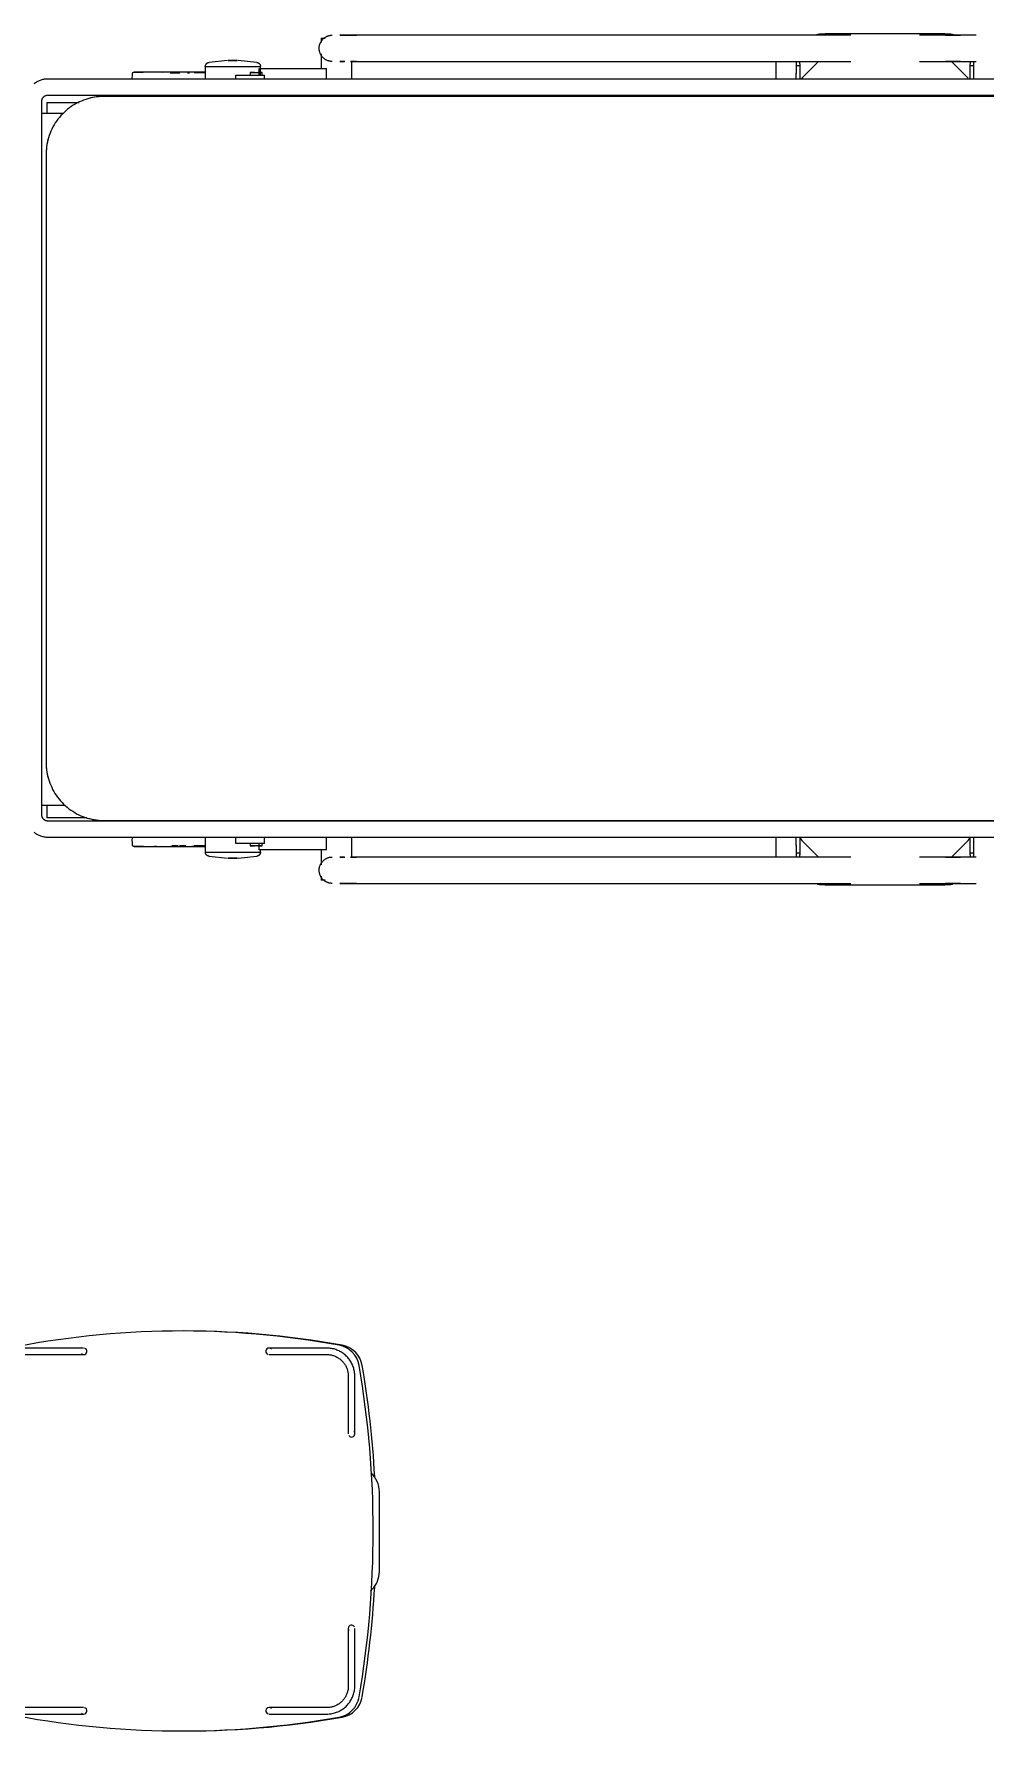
# Model space of a CAD drawing. Header units: millimetres. Extents: x -174154 to -170572, y -111302 to -109817.
# Drawn here: x -173302.54 to -173291, y -110826.99 to -110806.4 of the extents above; entities that cross this region are included whole.
import ezdxf

# ---------------------------------------------------------------- set-up
doc = ezdxf.new("R2010")
doc.units = ezdxf.units.MM
doc.linetypes.add('ACAD_ISO02W100', pattern=[15, 12, -3])
for name, color, linetype, lineweight in [('!Подложка', 252, 'ACAD_ISO02W100', 25), ('Обобщенные модели', 7, 'Continuous', 18), ('Специальное оборудование', 7, 'Continuous', 18)]:
    doc.layers.add(name, color=color, linetype=linetype, lineweight=lineweight)

# ---------------------------------------------------------------- blocks, each defined once
blk = doc.blocks.new('Medical_All_ARJO_Enterprise-8000_Patient-Bed - Citadel-V6-В_АР_ПЭ_03 Этаж')
at = {"layer": 'Специальное оборудование'}
for p, q in [((-180.3, 516), (-177.6, 516)), ((-177.6, 516), (-172.9, 516)), ((-27.7, 516), (-172.9, 516)), ((-172.9, 516), (-172.9, 514.8)), ((-27.7, 514.8), (-27.7, 516)), ((-27.7, 516), (-23.1, 516)), ((-23.1, 516), (-20.3, 516)), ((-784.3, 510.6), (-784.3, 505.7)), ((-784.2, 510.6), (-784.2, 510.6)), ((-784.2, 510.6), (-779.6, 510.6)), ((-741.4, 514.5), (-761.7, 514.5)), ((-761.7, 514.5), (-741.4, 514.5)), ((-141.7, 514.5), (-741.4, 514.5)), ((-42.2, 514.5), (-58.5, 514.5)), ((-8.8, 514.5), (-26.9, 514.5)), ((-26.7, 514.5), (-8.8, 514.5)), ((-924.9, 476.5), (-924.9, 460.9)), ((-924.9, 476.5), (-908.1, 476.5)), ((-897.9, 483.8), (-920.4, 481.4)), ((-908.1, 476.5), (-891.4, 476.5)), ((-891.4, 483.8), (-897, 483.8)), ((-897, 483.8), (-891.4, 483.8)), ((-891.4, 483.8), (-885.7, 483.8)), ((-885.7, 483.8), (-891.4, 483.8)), ((-891.4, 476.5), (-874.7, 476.5)), ((-862.4, 481.4), (-884.9, 483.8)), ((-874.7, 476.5), (-862.4, 476.5)), ((-862.4, 476.5), (-857.9, 476.5)), ((-859.6, 473.8), (-815.1, 473.8)), ((-859.6, 466), (-859.6, 473.8)), ((-857.9, 466), (-857.9, 476.5)), ((-815.1, 473.8), (-809.9, 473.8)), ((-809.9, 473.8), (-777.8, 473.8)), ((-784.3, 491.8), (-784.3, 473.8)), ((-777.8, 460.8), (-777.8, 473.8)), ((-755.8, 482.5), (-761.7, 482.5)), ((-761.7, 482.5), (-755.9, 482.5)), ((-741.4, 482.5), (-748.9, 482.5)), ((-748.9, 482.5), (-741.4, 482.5)), ((-747.1, 460.8), (-747.1, 482.5)), ((-741.4, 482.5), (-141.7, 482.5)), ((-232.3, 475.3), (-232.3, 482.1)), ((-232.3, 472.4), (-232.3, 475.3)), ((-207.9, 482.1), (-207.9, 475.3)), ((-203.7, 477.3), (-207.9, 477.3)), ((-207.9, 475.3), (-207.9, 472.4)), ((-203.7, 479.6), (-203.7, 476.4)), ((-203.7, 476.8), (-203.7, 470.4)), ((-180.8, 482.5), (-201.2, 462.4)), ((-58.5, 482.5), (-42.2, 482.5)), ((-26.9, 482.5), (-8.8, 482.5)), ((-8.8, 482.5), (-26.7, 482.5)), ((0.6, 462.4), (-19.8, 482.5)), ((3.1, 476.4), (3.1, 479.6)), ((7.3, 477.3), (3.1, 477.3)), ((3.1, 470.4), (3.1, 476.8)), ((7.3, 475.3), (7.3, 482.1)), ((7.3, 472.4), (7.3, 475.3)), ((7.5, 461.2), (-1116, 461.2)), ((-976.7, 468.8), (-976.7, 468.8)), ((-955.7, 468.8), (-967.4, 468.8)), ((-967.4, 468.8), (-955.7, 468.8)), ((-966.4, 469.7), (-966.4, 468.8)), ((-964.8, 469.7), (-962.1, 469.7)), ((-955.7, 468.8), (-955.7, 468.8)), ((-938.5, 469.7), (-955.1, 469.7)), ((-938.5, 469.7), (-954.9, 469.7)), ((-944.4, 468.8), (-946.7, 468.8)), ((-946.7, 468.8), (-944.4, 468.8)), ((-944.2, 468.8), (-946.4, 468.8)), ((-946.4, 468.8), (-944.2, 468.8)), ((-938.5, 469.7), (-935.6, 469.7)), ((-938.5, 469.7), (-924.6, 469.7)), ((-924.6, 469.7), (-938.5, 469.7)), ((-938.5, 469.7), (-924.6, 469.7)), ((-924.6, 469.7), (-938.5, 469.7)), ((-924.6, 468.8), (-938.5, 468.8)), ((-924.6, 468.8), (-938.5, 468.8)), ((-887.9, 466), (-870.3, 466)), ((-887.9, 460.8), (-887.9, 466)), ((-870.5, 469), (-870.5, 466)), ((-870.5, 469), (-855.8, 469)), ((-865.1, 469), (-870.5, 469)), ((-870.3, 466), (-853.2, 466)), ((-865.8, 469.7), (-865.7, 469.7)), ((-855.8, 469), (-861.3, 469)), ((-855.8, 466), (-855.8, 469)), ((-853.2, 460.8), (-853.2, 466)), ((-232.3, 463.2), (-232.3, 472.4)), ((-232.3, 461), (-232.3, 463.2)), ((-207.9, 472.4), (-207.9, 468)), ((-207.9, 462.1), (-207.9, 468.4)), ((-203.7, 470.4), (-203.7, 462.1)), ((-201.2, 462.4), (-202.4, 461)), ((785.8, 461.2), (1.7, 461.2)), ((3.1, 462.1), (3.1, 470.4)), ((7.3, 463.2), (7.3, 472.4)), ((7.3, 461.2), (7.3, 463.2)), ((-1123.2, -431.5), (-1123.2, 434.5)), ((-1117.3, 432.7), (-1117.3, 419.5)), ((-1117.3, 432.7), (-1105, 432.7)), ((-1116, 441.7), (7.5, 441.7)), ((-1105, 432.7), (-1080.5, 432.7)), ((-1080.5, 432.7), (-1078, 432.7)), ((-88.8, 440.1), (-1048, 440.1)), ((-1004.5, 442), (-1004.5, 440.1)), ((-924.9, 442), (-924.9, 440.1)), ((-887.9, 439.8), (-887.9, 442)), ((-853.2, 439.8), (-853.2, 442)), ((-207.9, 440), (-207.9, 442)), ((-203.7, 442), (-203.7, 440)), ((1.7, 441.7), (785.8, 441.7)), ((3.1, 440), (3.1, 441.6)), ((7.3, 441.6), (7.3, 440)), ((-1097.5, 419.5), (-1123.2, 419.5)), ((-1118, 370.1), (-1118, -368.1)), ((-1123.2, -419.5), (-1095.1, -419.5)), ((-1117.3, -419.5), (-1117.3, -434.9)), ((-1105, -434.9), (-1117.3, -434.9)), ((7.5, -438.8), (-1116, -438.8)), ((-1080.5, -434.9), (-1105, -434.9)), ((-1068.6, -434.9), (-1080.5, -434.9)), ((-1048, -438.1), (-88.8, -438.1)), ((-887.9, -439.2), (-887.9, -437.7)), ((-853.2, -439.2), (-853.2, -437.7)), ((3.1, -438.4), (-203.7, -438.4)), ((785.8, -438.8), (1.7, -438.8)), ((-1116, -458.3), (7.5, -458.3)), ((-984.2, -469.7), (-986.5, -469.7)), ((-976.6, -468.8), (-976.6, -468.8)), ((-966.4, -468.8), (-966.4, -469.7)), ((-958, -468.8), (-965.2, -468.8)), ((-965.2, -468.8), (-958, -468.8)), ((-958.6, -468.8), (-965.1, -468.8)), ((-965.1, -468.8), (-958.6, -468.8)), ((-961.4, -469.7), (-964.1, -469.7)), ((-948.6, -468.8), (-956.3, -468.8)), ((-948.8, -468.8), (-954.9, -468.8)), ((-938.5, -469.7), (-941.4, -469.7)), ((-924.4, -468.8), (-938.5, -468.8)), ((-924.5, -468.8), (-938.5, -468.8)), ((-938.5, -469.7), (-938.5, -469.7)), ((-924.5, -469.7), (-938.5, -469.7)), ((-938.5, -469.7), (-938.5, -469.7)), ((-924.5, -469.7), (-938.5, -469.7)), ((-924.9, -458), (-924.9, -476.5)), ((-887.9, -466), (-887.9, -458)), ((-870.3, -466), (-887.9, -466)), ((-870.5, -466), (-870.5, -469)), ((-870.5, -469), (-865.1, -469)), ((-855.8, -469), (-870.5, -469)), ((-853.2, -466), (-870.3, -466)), ((-865.8, -469.7), (-865.7, -469.7)), ((-861.3, -469), (-855.8, -469)), ((-859.6, -473.8), (-859.6, -466)), ((-855.8, -469), (-855.8, -466)), ((-853.2, -466), (-853.2, -458)), ((-777.8, -473.8), (-777.8, -458)), ((-747.1, -482.5), (-747.1, -458)), ((-232.3, -463.2), (-232.3, -457.9)), ((-232.3, -472.4), (-232.3, -463.2)), ((-232.3, -475.3), (-232.3, -472.4)), ((-207.9, -468.4), (-207.9, -458.1)), ((-207.9, -468), (-207.9, -472.4)), ((-207.9, -472.4), (-207.9, -475.3)), ((-203.7, -458.1), (-203.7, -470.4)), ((-203.7, -470.4), (-203.7, -476.8)), ((-201.2, -462.4), (-180.8, -482.5)), ((-19.8, -482.5), (0.6, -462.4)), ((1.7, -458.3), (785.8, -458.3)), ((3.1, -470.4), (3.1, -458.3)), ((3.1, -476.8), (3.1, -470.4)), ((7.3, -463.2), (7.3, -458.3)), ((7.3, -472.4), (7.3, -463.2)), ((7.3, -475.3), (7.3, -472.4)), ((-924.9, -476.5), (-921.5, -476.5)), ((-921.5, -476.5), (-917.6, -476.5)), ((-920.4, -481.4), (-897.9, -483.8)), ((-917.6, -476.5), (-912.3, -476.5)), ((-912.3, -476.5), (-891.4, -476.5)), ((-891.4, -483.8), (-897, -483.8)), ((-897, -483.8), (-891.4, -483.8)), ((-891.4, -476.5), (-857.9, -476.5)), ((-891.4, -483.8), (-885.7, -483.8)), ((-885.7, -483.8), (-891.4, -483.8)), ((-884.9, -483.8), (-862.4, -481.4)), ((-815.1, -473.8), (-859.6, -473.8)), ((-857.9, -476.5), (-859.1, -476.5)), ((-857.9, -476.5), (-857.9, -473.8)), ((-809.9, -473.8), (-815.1, -473.8)), ((-777.8, -473.8), (-809.9, -473.8)), ((-784.3, -473.8), (-784.3, -491.8)), ((-755.9, -482.5), (-761.7, -482.5)), ((-761.7, -482.5), (-755.8, -482.5)), ((-741.4, -482.5), (-748.9, -482.5)), ((-748.9, -482.5), (-741.4, -482.5)), ((-141.7, -482.5), (-741.4, -482.5)), ((-232.3, -482.1), (-232.3, -475.3)), ((-207.9, -475.3), (-207.9, -482.1)), ((-207.9, -477.3), (-203.7, -477.3)), ((-203.7, -476.4), (-203.7, -479.6)), ((-42.2, -482.5), (-58.5, -482.5)), ((-8.8, -482.5), (-26.9, -482.5)), ((-26.7, -482.5), (-8.8, -482.5)), ((3.1, -479.6), (3.1, -476.4)), ((3.1, -477.3), (7.3, -477.3)), ((7.3, -482.1), (7.3, -475.3)), ((-784.3, -505.7), (-784.3, -510.6)), ((-779.6, -510.6), (-784.2, -510.6)), ((-784.2, -510.6), (-784.2, -510.6)), ((-741.4, -514.5), (-761.7, -514.5)), ((-761.7, -514.5), (-741.4, -514.5)), ((-741.4, -514.5), (-141.7, -514.5)), ((-58.5, -514.5), (-42.2, -514.5)), ((-26.9, -514.5), (-8.8, -514.5)), ((-8.8, -514.5), (-26.7, -514.5)), ((-177.6, -516), (-180.3, -516)), ((-172.9, -516), (-177.6, -516)), ((-172.9, -514.8), (-172.9, -516)), ((-172.9, -516), (-27.7, -516)), ((-27.7, -516), (-27.7, -514.8)), ((-23.1, -516), (-27.7, -516)), ((-20.3, -516), (-23.1, -516))]:
    blk.add_line(p, q, dxfattribs=at)
at = {"layer": 'Специальное оборудование', "flags": 128}
for points in [[(-183, 515.1), (-181.7, 515.7), (-180.3, 516)], [(-20.3, 516), (-18.9, 515.7), (-17.6, 515.1)], [(-770.8, 482.5), (-771.4, 482.5), (-772, 482.5), (-772.7, 482.6), (-773.3, 482.7), (-773.9, 482.8), (-774.6, 482.9), (-775.2, 483.1), (-775.8, 483.3), (-776.4, 483.5), (-777, 483.7), (-777.6, 484), (-778.1, 484.3), (-778.7, 484.6), (-779.3, 484.9), (-779.8, 485.3), (-780.3, 485.6), (-780.8, 486), (-781.3, 486.4), (-781.8, 486.9), (-782.2, 487.3), (-782.7, 487.8), (-783.1, 488.3), (-783.5, 488.8), (-783.9, 489.3), (-784.2, 489.8), (-784.6, 490.4), (-784.9, 490.9), (-785.2, 491.5), (-785.4, 492.1), (-785.7, 492.7), (-785.9, 493.3), (-786.1, 493.9), (-786.3, 494.5), (-786.4, 495.1), (-786.5, 495.7), (-786.6, 496.4), (-786.7, 497), (-786.7, 497.6), (-786.8, 498.3), (-786.7, 498.9), (-786.7, 499.6), (-786.7, 500.2), (-786.6, 500.8), (-786.5, 501.5), (-786.3, 502.1), (-786.2, 502.7), (-786, 503.3), (-785.8, 503.9), (-785.6, 504.5), (-785.3, 505.1), (-785, 505.7), (-784.7, 506.3), (-784.4, 506.8), (-784.1, 507.3), (-783.7, 507.9), (-783.3, 508.4), (-782.9, 508.9), (-782.5, 509.4), (-782, 509.8), (-781.6, 510.3), (-781.1, 510.7), (-780.6, 511.1), (-780.1, 511.5), (-779.5, 511.8), (-779, 512.2), (-778.4, 512.5), (-777.9, 512.8), (-777.3, 513.1), (-776.7, 513.3), (-776.1, 513.5), (-775.5, 513.7), (-774.9, 513.9), (-774.3, 514.1), (-773.6, 514.2), (-773, 514.3), (-772.4, 514.4), (-771.7, 514.4), (-771.1, 514.5), (-770.8, 514.5)], [(10.5, 514.5), (7.3, 514.5), (4.1, 514.5), (0.9, 514.5), (-2.2, 514.5), (-5.3, 514.5), (-8.4, 514.5), (-11.5, 514.5), (-14.5, 514.5), (-17.5, 514.5), (-20.4, 514.5), (-23.3, 514.5), (-26.1, 514.5), (-28.8, 514.5), (-31.5, 514.5), (-34.1, 514.5), (-36.6, 514.5), (-39, 514.5), (-41.3, 514.5), (-42.2, 514.5)], [(-924.9, 476.5), (-924.9, 476.7), (-924.8, 476.9), (-924.8, 477.1), (-924.8, 477.3), (-924.7, 477.5), (-924.7, 477.7), (-924.6, 477.9), (-924.6, 478.1), (-924.5, 478.2), (-924.4, 478.4), (-924.3, 478.6), (-924.3, 478.8), (-924.2, 479), (-924, 479.1), (-923.9, 479.3), (-923.8, 479.5), (-923.7, 479.6), (-923.6, 479.8), (-923.4, 479.9), (-923.3, 480.1), (-923.1, 480.2), (-923, 480.3), (-922.8, 480.4), (-922.7, 480.6), (-922.5, 480.7), (-922.3, 480.8), (-922.1, 480.9), (-922, 480.9), (-921.8, 481), (-921.6, 481.1), (-921.4, 481.2), (-921.2, 481.2), (-921, 481.3), (-920.8, 481.3), (-920.6, 481.3), (-920.4, 481.4), (-920.4, 481.4)], [(-862.4, 481.4), (-862.2, 481.4), (-862, 481.3), (-861.8, 481.3), (-861.6, 481.2), (-861.4, 481.2), (-861.2, 481.1), (-861, 481), (-860.9, 481), (-860.7, 480.9), (-860.5, 480.8), (-860.3, 480.7), (-860.2, 480.6), (-860, 480.5), (-859.8, 480.3), (-859.7, 480.2), (-859.5, 480.1), (-859.4, 479.9), (-859.2, 479.8), (-859.1, 479.6), (-859, 479.5), (-858.9, 479.3), (-858.8, 479.2), (-858.6, 479), (-858.5, 478.8), (-858.5, 478.6), (-858.4, 478.5), (-858.3, 478.3), (-858.2, 478.1), (-858.2, 477.9), (-858.1, 477.7), (-858.1, 477.5), (-858, 477.3), (-858, 477.1), (-858, 476.9), (-857.9, 476.7), (-857.9, 476.5), (-857.9, 476.5)], [(-42.2, 482.5), (-39.8, 482.5), (-37.4, 482.5), (-34.9, 482.5), (-32.4, 482.5), (-29.7, 482.5), (-27, 482.5), (-24.3, 482.5), (-21.4, 482.5), (-18.5, 482.5), (-15.6, 482.5), (-12.6, 482.5), (-9.5, 482.5), (-6.4, 482.5), (-3.3, 482.5), (-0.2, 482.5), (3, 482.5), (6.2, 482.5), (9.4, 482.5), (10.5, 482.5)], [(-1116, 461.2), (-1117.1, 461.2), (-1118.1, 461.1), (-1119.2, 461), (-1120.3, 460.9), (-1121.3, 460.7), (-1122.4, 460.5), (-1123.4, 460.2), (-1124.4, 459.9), (-1125.4, 459.5), (-1126.4, 459.1), (-1127.4, 458.7), (-1128.4, 458.2), (-1129.3, 457.7), (-1130.2, 457.1), (-1131.1, 456.6), (-1132, 455.9), (-1132.8, 455.3)], [(-1013.4, 460.9), (-1013.5, 462.4), (-1013.4, 465.4), (-1013.3, 467.8)], [(-1013.3, 467.8), (-1013.2, 467.9), (-1013.2, 468), (-1013.2, 468.1), (-1013.2, 468.2), (-1013.2, 468.2), (-1013.2, 468.3), (-1013.1, 468.4), (-1013.1, 468.5), (-1013.1, 468.5), (-1013, 468.6), (-1013, 468.7), (-1013, 468.8), (-1012.9, 468.8), (-1012.9, 468.9), (-1012.8, 468.9), (-1012.8, 469), (-1012.7, 469.1), (-1012.7, 469.1), (-1012.6, 469.2), (-1012.5, 469.2), (-1012.5, 469.3), (-1012.4, 469.3), (-1012.3, 469.4), (-1012.3, 469.4), (-1012.2, 469.5), (-1012.1, 469.5), (-1012.1, 469.5), (-1012, 469.6), (-1011.9, 469.6), (-1011.8, 469.6), (-1011.8, 469.6), (-1011.7, 469.7), (-1011.6, 469.7), (-1011.5, 469.7), (-1011.5, 469.7), (-1011.4, 469.7), (-1011.3, 469.7), (-1011.3, 469.7)], [(-938.5, 469.7), (-941.4, 469.7), (-944.3, 469.7), (-947.2, 469.7), (-950.1, 469.7), (-952.9, 469.7), (-955.8, 469.7), (-958.6, 469.7), (-961.4, 469.7), (-964.1, 469.7), (-966.8, 469.7), (-969.5, 469.7), (-972.1, 469.7), (-974.6, 469.7), (-977.1, 469.7), (-979.6, 469.7), (-981.9, 469.7), (-984.2, 469.7), (-986.5, 469.7), (-988.6, 469.7), (-990.7, 469.7), (-992.7, 469.7), (-994.6, 469.7), (-996.4, 469.7), (-998.1, 469.7), (-999.7, 469.7), (-1001.2, 469.7), (-1002.7, 469.7), (-1004, 469.7), (-1005.2, 469.7), (-1006.3, 469.7), (-1007.3, 469.7), (-1008.2, 469.7), (-1009, 469.7), (-1009.7, 469.7), (-1010.2, 469.7), (-1010.6, 469.7), (-1011, 469.7), (-1011.2, 469.7), (-1011.3, 469.7), (-1011.3, 469.7)], [(-1011.3, 469.7), (-1011.2, 469.7), (-1011, 469.7), (-1010.7, 469.7), (-1010.3, 469.7), (-1009.8, 469.7), (-1009.2, 469.7), (-1008.4, 469.7), (-1007.6, 469.7), (-1006.6, 469.7), (-1005.5, 469.7), (-1004.3, 469.7), (-1003, 469.7), (-1001.6, 469.7), (-1000.1, 469.7)], [(-924.9, 469.7), (-926.1, 469.7), (-929, 469.7), (-931.9, 469.7), (-934.8, 469.7), (-937.7, 469.7), (-938.5, 469.7)], [(-865.6, 469.7), (-865.5, 469.7), (-865.4, 469.7)], [(-1123.2, 434.5), (-1123.2, 434.8), (-1123.2, 435.1), (-1123.2, 435.3), (-1123.2, 435.6), (-1123.1, 435.9), (-1123, 436.2), (-1123, 436.5), (-1122.9, 436.8), (-1122.8, 437), (-1122.7, 437.3), (-1122.6, 437.6), (-1122.4, 437.8), (-1122.3, 438.1), (-1122.1, 438.3), (-1122, 438.6), (-1121.8, 438.8), (-1121.6, 439), (-1121.4, 439.2), (-1121.3, 439.5), (-1121, 439.7), (-1120.8, 439.9), (-1120.6, 440.1), (-1120.4, 440.2), (-1120.2, 440.4), (-1119.9, 440.6), (-1119.7, 440.7), (-1119.4, 440.9), (-1119.2, 441), (-1118.9, 441.1), (-1118.6, 441.2), (-1118.4, 441.3), (-1118.1, 441.4), (-1117.8, 441.5), (-1117.5, 441.6), (-1117.2, 441.6), (-1116.9, 441.7), (-1116.7, 441.7), (-1116.4, 441.7), (-1116.1, 441.7), (-1116, 441.7)], [(-1048, 440.1), (-1050.8, 440), (-1053.6, 439.8), (-1056.4, 439.6), (-1059.1, 439.2), (-1061.9, 438.7), (-1064.6, 438.1), (-1067.3, 437.3), (-1070, 436.5), (-1072.6, 435.6), (-1075.2, 434.5), (-1077.8, 433.4), (-1080.3, 432.2), (-1082.8, 430.8), (-1085.2, 429.4), (-1087.5, 427.8), (-1089.8, 426.2), (-1092, 424.5), (-1094.1, 422.7), (-1096.2, 420.8), (-1098.2, 418.8), (-1100.1, 416.8), (-1101.9, 414.7), (-1103.7, 412.5), (-1105.3, 410.2), (-1106.9, 407.9), (-1108.4, 405.5), (-1109.7, 403.1), (-1111, 400.6), (-1112.2, 398), (-1113.2, 395.4), (-1114.2, 392.8), (-1115.1, 390.1), (-1115.8, 387.4), (-1116.4, 384.7), (-1117, 382), (-1117.4, 379.2), (-1117.7, 376.4), (-1117.9, 373.6), (-1118, 370.8), (-1118, 370.1)], [(42.3, 440.1), (27.8, 440.1), (13.1, 440.1), (-1.7, 440.1), (-16.7, 440.1), (-31.9, 440.1), (-47.1, 440.1), (-62.3, 440.1), (-77.7, 440.1), (-88.8, 440.1)], [(-1118, -368.1), (-1117.9, -370.9), (-1117.8, -373.7), (-1117.5, -376.5), (-1117.1, -379.3), (-1116.6, -382), (-1116, -384.8), (-1115.3, -387.5), (-1114.4, -390.1), (-1113.5, -392.8), (-1112.5, -395.4), (-1111.3, -397.9), (-1110.1, -400.4), (-1108.7, -402.9), (-1107.3, -405.3), (-1105.8, -407.6), (-1104.1, -409.9), (-1102.4, -412.1), (-1100.6, -414.3), (-1098.7, -416.3), (-1096.8, -418.3), (-1094.7, -420.2), (-1092.6, -422.1), (-1090.4, -423.8), (-1088.1, -425.5), (-1085.8, -427), (-1083.4, -428.5), (-1081, -429.9), (-1078.5, -431.1), (-1075.9, -432.3), (-1073.4, -433.4), (-1070.7, -434.3), (-1068.1, -435.2), (-1065.4, -435.9), (-1062.6, -436.6), (-1059.9, -437.1), (-1057.1, -437.5), (-1054.3, -437.8), (-1051.5, -438), (-1048.7, -438.1), (-1048, -438.1)], [(-1133.1, -452.1), (-1132.2, -452.8), (-1131.3, -453.4), (-1130.5, -454), (-1129.5, -454.6), (-1128.6, -455.1), (-1127.7, -455.6), (-1126.7, -456.1), (-1125.7, -456.5), (-1124.7, -456.8), (-1123.7, -457.2), (-1122.6, -457.4), (-1121.6, -457.7), (-1120.5, -457.9), (-1119.5, -458.1), (-1118.4, -458.2), (-1117.4, -458.2), (-1116.3, -458.3), (-1116, -458.3)], [(-1116, -438.8), (-1116.3, -438.8), (-1116.6, -438.7), (-1116.9, -438.7), (-1117.2, -438.7), (-1117.4, -438.6), (-1117.7, -438.6), (-1118, -438.5), (-1118.3, -438.4), (-1118.6, -438.3), (-1118.8, -438.2), (-1119.1, -438.1), (-1119.3, -438), (-1119.6, -437.8), (-1119.8, -437.7), (-1120.1, -437.5), (-1120.3, -437.3), (-1120.6, -437.2), (-1120.8, -437), (-1121, -436.8), (-1121.2, -436.6), (-1121.4, -436.4), (-1121.6, -436.1), (-1121.8, -435.9), (-1121.9, -435.7), (-1122.1, -435.4), (-1122.2, -435.2), (-1122.4, -434.9), (-1122.5, -434.7), (-1122.6, -434.4), (-1122.8, -434.2), (-1122.9, -433.9), (-1122.9, -433.6), (-1123, -433.3), (-1123.1, -433), (-1123.1, -432.8), (-1123.2, -432.5), (-1123.2, -432.2), (-1123.2, -431.9), (-1123.2, -431.6), (-1123.2, -431.5)], [(-88.8, -438.1), (-73.5, -438.1), (-58.2, -438.1), (-42.9, -438.1), (-27.7, -438.1), (-12.6, -438.1), (2.3, -438.1), (17.2, -438.1), (31.8, -438.1), (42.3, -438.1)], [(-1013.3, -467.8), (-1013.4, -464.9), (-1013.5, -461.9), (-1013.4, -458.9)], [(-1011.3, -469.7), (-1011.3, -469.7), (-1011.4, -469.7), (-1011.5, -469.7), (-1011.6, -469.7), (-1011.7, -469.7), (-1011.7, -469.6), (-1011.8, -469.6), (-1011.9, -469.6), (-1012, -469.6), (-1012, -469.5), (-1012.1, -469.5), (-1012.2, -469.5), (-1012.3, -469.4), (-1012.3, -469.4), (-1012.4, -469.3), (-1012.5, -469.3), (-1012.5, -469.3), (-1012.6, -469.2), (-1012.6, -469.1), (-1012.7, -469.1), (-1012.8, -469), (-1012.8, -469), (-1012.9, -468.9), (-1012.9, -468.8), (-1012.9, -468.8), (-1013, -468.7), (-1013, -468.6), (-1013.1, -468.6), (-1013.1, -468.5), (-1013.1, -468.4), (-1013.2, -468.3), (-1013.2, -468.3), (-1013.2, -468.2), (-1013.2, -468.1), (-1013.2, -468), (-1013.2, -468), (-1013.3, -467.9), (-1013.3, -467.8)], [(-999.7, -469.7), (-1001.2, -469.7), (-1002.7, -469.7), (-1004, -469.7), (-1005.2, -469.7), (-1006.3, -469.7), (-1007.3, -469.7), (-1008.2, -469.7), (-1009, -469.7), (-1009.7, -469.7), (-1010.2, -469.7), (-1010.6, -469.7), (-1011, -469.7), (-1011.2, -469.7), (-1011.3, -469.7), (-1011.3, -469.7)], [(-1011.3, -469.7), (-1011.2, -469.7), (-1011, -469.7), (-1010.7, -469.7), (-1010.3, -469.7), (-1009.8, -469.7), (-1009.2, -469.7), (-1008.4, -469.7), (-1007.6, -469.7), (-1006.6, -469.7), (-1005.5, -469.7), (-1004.3, -469.7), (-1003, -469.7), (-1001.6, -469.7), (-1000.1, -469.7), (-998.5, -469.7), (-996.9, -469.7), (-995.1, -469.7), (-993.2, -469.7), (-991.2, -469.7), (-989.2, -469.7), (-987.1, -469.7), (-984.9, -469.7), (-982.6, -469.7), (-980.2, -469.7), (-977.8, -469.7), (-975.3, -469.7), (-972.8, -469.7), (-970.2, -469.7), (-967.5, -469.7), (-964.8, -469.7), (-962.1, -469.7), (-959.3, -469.7), (-956.5, -469.7), (-953.7, -469.7), (-950.8, -469.7), (-948, -469.7), (-945.1, -469.7), (-942.2, -469.7), (-939.3, -469.7), (-938.5, -469.7)], [(-938.5, -469.7), (-935.6, -469.7), (-932.7, -469.7), (-929.8, -469.7), (-926.9, -469.7), (-924.7, -469.7)], [(-865.5, -469.7), (-865.6, -469.7), (-865.7, -469.7)], [(-203.5, -458.9), (-202.6, -460.7), (-201.2, -462.4)], [(0.6, -462.4), (2, -460.7), (2.8, -458.9)], [(-920.4, -481.4), (-920.6, -481.4), (-920.8, -481.3), (-921, -481.3), (-921.2, -481.2), (-921.4, -481.2), (-921.6, -481.1), (-921.8, -481), (-921.9, -481), (-922.1, -480.9), (-922.3, -480.8), (-922.5, -480.7), (-922.6, -480.6), (-922.8, -480.5), (-923, -480.3), (-923.1, -480.2), (-923.3, -480.1), (-923.4, -479.9), (-923.5, -479.8), (-923.7, -479.6), (-923.8, -479.5), (-923.9, -479.3), (-924, -479.2), (-924.1, -479), (-924.2, -478.8), (-924.3, -478.6), (-924.4, -478.5), (-924.5, -478.3), (-924.6, -478.1), (-924.6, -477.9), (-924.7, -477.7), (-924.7, -477.5), (-924.8, -477.3), (-924.8, -477.1), (-924.8, -476.9), (-924.9, -476.7), (-924.9, -476.5), (-924.9, -476.5)], [(-857.9, -476.5), (-857.9, -476.7), (-858, -476.9), (-858, -477.1), (-858, -477.3), (-858, -477.5), (-858.1, -477.7), (-858.1, -477.9), (-858.2, -478.1), (-858.3, -478.2), (-858.4, -478.4), (-858.4, -478.6), (-858.5, -478.8), (-858.6, -479), (-858.7, -479.1), (-858.9, -479.3), (-859, -479.5), (-859.1, -479.6), (-859.2, -479.8), (-859.4, -479.9), (-859.5, -480.1), (-859.7, -480.2), (-859.8, -480.3), (-860, -480.4), (-860.1, -480.6), (-860.3, -480.7), (-860.5, -480.8), (-860.6, -480.9), (-860.8, -480.9), (-861, -481), (-861.2, -481.1), (-861.4, -481.2), (-861.6, -481.2), (-861.8, -481.3), (-862, -481.3), (-862.2, -481.3), (-862.4, -481.4), (-862.4, -481.4)], [(-770.8, -514.5), (-771.4, -514.4), (-772, -514.4), (-772.7, -514.3), (-773.3, -514.3), (-773.9, -514.1), (-774.6, -514), (-775.2, -513.8), (-775.8, -513.6), (-776.4, -513.4), (-777, -513.2), (-777.6, -512.9), (-778.1, -512.6), (-778.7, -512.3), (-779.3, -512), (-779.8, -511.7), (-780.3, -511.3), (-780.8, -510.9), (-781.3, -510.5), (-781.8, -510.1), (-782.2, -509.6), (-782.7, -509.1), (-783.1, -508.7), (-783.5, -508.2), (-783.9, -507.6), (-784.2, -507.1), (-784.6, -506.6), (-784.9, -506), (-785.2, -505.4), (-785.4, -504.8), (-785.7, -504.3), (-785.9, -503.7), (-786.1, -503), (-786.3, -502.4), (-786.4, -501.8), (-786.5, -501.2), (-786.6, -500.5), (-786.7, -499.9), (-786.7, -499.3), (-786.8, -498.6), (-786.7, -498), (-786.7, -497.4), (-786.7, -496.7), (-786.6, -496.1), (-786.5, -495.4), (-786.3, -494.8), (-786.2, -494.2), (-786, -493.6), (-785.8, -493), (-785.6, -492.4), (-785.3, -491.8), (-785, -491.2), (-784.7, -490.7), (-784.4, -490.1), (-784.1, -489.6), (-783.7, -489), (-783.3, -488.5), (-782.9, -488), (-782.5, -487.6), (-782, -487.1), (-781.6, -486.7), (-781.1, -486.2), (-780.6, -485.8), (-780.1, -485.4), (-779.5, -485.1), (-779, -484.7), (-778.4, -484.4), (-777.9, -484.1), (-777.3, -483.9), (-776.7, -483.6), (-776.1, -483.4), (-775.5, -483.2), (-774.9, -483), (-774.3, -482.8), (-773.6, -482.7), (-773, -482.6), (-772.4, -482.5), (-771.7, -482.5), (-771.1, -482.5), (-770.8, -482.5)], [(10.5, -482.5), (7.3, -482.5), (4.1, -482.5), (0.9, -482.5), (-2.2, -482.5), (-5.3, -482.5), (-8.4, -482.5), (-11.5, -482.5), (-14.5, -482.5), (-17.5, -482.5), (-20.4, -482.5), (-23.3, -482.5), (-26.1, -482.5), (-28.8, -482.5), (-31.5, -482.5), (-34.1, -482.5), (-36.6, -482.5), (-39, -482.5), (-41.3, -482.5), (-42.2, -482.5)], [(-42.2, -514.5), (-39.8, -514.5), (-37.4, -514.5), (-34.9, -514.5), (-32.4, -514.5), (-29.7, -514.5), (-27, -514.5), (-24.3, -514.5), (-21.4, -514.5), (-18.5, -514.5), (-15.6, -514.5), (-12.6, -514.5), (-9.5, -514.5), (-6.4, -514.5), (-3.3, -514.5), (-0.2, -514.5), (3, -514.5), (6.2, -514.5), (9.4, -514.5), (10.5, -514.5)], [(-180.3, -516), (-181.7, -515.7), (-183, -515.1)], [(-17.6, -515.1), (-18.9, -515.7), (-20.3, -516)]]:
    blk.add_lwpolyline(points, dxfattribs=at)
at = {"layer": 'Специальное оборудование'}
for centre, start, end in [((-1048, 370.1), 90, 105), ((-1048, 370.1), 165, 180), ((-1048, -368.1), 180, 195), ((-1048, -368.1), 255, 270)]:
    blk.add_arc(centre, 70, start, end, dxfattribs=at)
for points in [[(-203.7, 479.6), (-203.7, 480.3), (-203.7, 480.9), (-203.6, 481.6)], [(2.9, 481.6), (3, 480.9), (3.1, 480.3), (3.1, 479.6)], [(-203.6, -481.6), (-203.7, -480.9), (-203.7, -480.3), (-203.7, -479.6)], [(3.1, -479.6), (3.1, -480.3), (3, -480.9), (2.9, -481.6)]]:
    blk.add_open_spline(points, degree=3, dxfattribs=at)
blk = doc.blocks.new('Medical_All_ARJO_Bedside-Cabinet - Medical_All_ARJO_Bedside-Cabinet-232611-В_АР_ПЭ_03 Этаж')
at = {"layer": 'Обобщенные модели'}
for p, q in [((-137, 216.4), (-188, 216.4)), ((-188, 208.6), (-137, 208.6)), ((188, 216.4), (137, 216.4)), ((137, 208.6), (188, 208.6)), ((-221.9, 182.5), (-221.9, 131.5)), ((-214.1, 131.5), (-214.1, 182.5)), ((214.1, 182.5), (214.1, 131.5)), ((221.9, 131.5), (221.9, 182.5)), ((-221.9, -131.5), (-221.9, -182.5)), ((-214.1, -182.5), (-214.1, -131.5)), ((214.1, -131.5), (214.1, -182.5)), ((221.9, -182.5), (221.9, -131.5)), ((-137, -208.6), (-188, -208.6)), ((-188, -216.4), (-137, -216.4)), ((188, -208.6), (137, -208.6)), ((137, -216.4), (188, -216.4)), ((-72.3, -235.7), (-70.5, -237.5)), ((-49.3, -246.3), (47.7, -246.3))]:
    blk.add_line(p, q, dxfattribs=at)
at = {"layer": 'Обобщенные модели', "flags": 128}
for points in [[(-188, 216.4), (-189.4, 216.4), (-190.7, 216.3), (-192.1, 216.2), (-193.4, 216), (-194.7, 215.7), (-196.1, 215.4), (-197.4, 215.1), (-198.7, 214.7), (-199.9, 214.2), (-201.2, 213.7), (-202.4, 213.2), (-203.7, 212.6), (-204.9, 211.9), (-206, 211.2), (-207.2, 210.5), (-208.3, 209.7), (-209.3, 208.9), (-210.4, 208), (-211.4, 207.1), (-212.3, 206.1), (-213.3, 205.1), (-214.1, 204.1), (-215, 203), (-215.8, 202), (-216.5, 200.8), (-217.2, 199.7), (-217.9, 198.5), (-218.5, 197.3), (-219.1, 196), (-219.6, 194.8), (-220.1, 193.5), (-220.5, 192.2), (-220.9, 190.9), (-221.2, 189.6), (-221.4, 188.3), (-221.6, 186.9), (-221.8, 185.6), (-221.9, 184.2), (-221.9, 182.9), (-221.9, 182.5)], [(-214.1, 182.5), (-214.1, 183.5), (-214, 184.6), (-213.9, 185.6), (-213.8, 186.7), (-213.6, 187.7), (-213.3, 188.7), (-213.1, 189.7), (-212.8, 190.7), (-212.4, 191.7), (-212, 192.7), (-211.6, 193.6), (-211.1, 194.5), (-210.6, 195.5), (-210.1, 196.4), (-209.5, 197.2), (-208.9, 198.1), (-208.3, 198.9), (-207.6, 199.7), (-206.9, 200.5), (-206.2, 201.2), (-205.4, 201.9), (-204.6, 202.6), (-203.8, 203.3), (-203, 203.9), (-202.1, 204.4), (-201.2, 205), (-200.3, 205.5), (-199.4, 206), (-198.4, 206.4), (-197.5, 206.8), (-196.5, 207.2), (-195.5, 207.5), (-194.5, 207.8), (-193.5, 208), (-192.4, 208.2), (-191.4, 208.4), (-190.4, 208.5), (-189.3, 208.6), (-188.3, 208.6), (-188, 208.6)], [(-118, 216.4), (-118, 216.4), (-118.1, 216.4), (-118.1, 216.4), (-118.2, 216.4), (-118.4, 216.4), (-118.5, 216.4), (-118.7, 216.4), (-119, 216.4), (-119.2, 216.4), (-119.5, 216.4), (-119.8, 216.4), (-120.1, 216.4), (-120.5, 216.4), (-120.9, 216.4), (-121.3, 216.4), (-121.8, 216.4), (-122.2, 216.4), (-122.7, 216.4), (-123.2, 216.4), (-123.8, 216.4), (-124.3, 216.4), (-124.9, 216.4), (-125.5, 216.4), (-126.1, 216.4), (-126.7, 216.4), (-127.4, 216.4), (-128, 216.4), (-128.7, 216.4), (-129.4, 216.4), (-130.1, 216.4), (-130.8, 216.4), (-131.6, 216.4), (-132.3, 216.4), (-133, 216.4), (-133.8, 216.4), (-134.5, 216.4), (-135.3, 216.4), (-136, 216.4), (-136.8, 216.4), (-137, 216.4)], [(-137, 208.6), (-136.2, 208.6), (-135.5, 208.6), (-134.7, 208.6), (-134, 208.6), (-133.2, 208.6), (-132.5, 208.6), (-131.7, 208.6), (-131, 208.6), (-130.3, 208.6), (-129.6, 208.6), (-128.9, 208.6), (-128.2, 208.6), (-127.6, 208.6), (-126.9, 208.6), (-126.3, 208.6), (-125.7, 208.6), (-125.1, 208.6), (-124.5, 208.6), (-123.9, 208.6), (-123.4, 208.6), (-122.9, 208.6), (-122.4, 208.6), (-121.9, 208.6), (-121.4, 208.6), (-121, 208.6), (-120.6, 208.6), (-120.2, 208.6), (-119.9, 208.6), (-119.6, 208.6), (-119.3, 208.6), (-119, 208.6), (-118.8, 208.6), (-118.6, 208.6), (-118.4, 208.6), (-118.3, 208.6), (-118.2, 208.6), (-118.1, 208.6), (-118, 208.6), (-118, 208.6)], [(137, 216.4), (136.2, 216.4), (135.5, 216.4), (134.7, 216.4), (134, 216.4), (133.2, 216.4), (132.5, 216.4), (131.7, 216.4), (131, 216.4), (130.3, 216.4), (129.6, 216.4), (128.9, 216.4), (128.2, 216.4), (127.6, 216.4), (126.9, 216.4), (126.3, 216.4), (125.7, 216.4), (125.1, 216.4), (124.5, 216.4), (123.9, 216.4), (123.4, 216.4), (122.9, 216.4), (122.4, 216.4), (121.9, 216.4), (121.4, 216.4), (121, 216.4), (120.6, 216.4), (120.2, 216.4), (119.9, 216.4), (119.6, 216.4), (119.3, 216.4), (119, 216.4), (118.8, 216.4), (118.6, 216.4), (118.4, 216.4), (118.3, 216.4), (118.2, 216.4), (118.1, 216.4), (118, 216.4), (118, 216.4)], [(118, 208.6), (118, 208.6), (118.1, 208.6), (118.1, 208.6), (118.2, 208.6), (118.4, 208.6), (118.5, 208.6), (118.7, 208.6), (119, 208.6), (119.2, 208.6), (119.5, 208.6), (119.8, 208.6), (120.1, 208.6), (120.5, 208.6), (120.9, 208.6), (121.3, 208.6), (121.8, 208.6), (122.2, 208.6), (122.7, 208.6), (123.2, 208.6), (123.8, 208.6), (124.3, 208.6), (124.9, 208.6), (125.5, 208.6), (126.1, 208.6), (126.7, 208.6), (127.4, 208.6), (128, 208.6), (128.7, 208.6), (129.4, 208.6), (130.1, 208.6), (130.8, 208.6), (131.6, 208.6), (132.3, 208.6), (133, 208.6), (133.8, 208.6), (134.5, 208.6), (135.3, 208.6), (136, 208.6), (136.8, 208.6), (137, 208.6)], [(221.9, 182.5), (221.9, 183.9), (221.8, 185.2), (221.7, 186.6), (221.5, 187.9), (221.2, 189.2), (220.9, 190.6), (220.6, 191.9), (220.2, 193.2), (219.7, 194.4), (219.2, 195.7), (218.7, 196.9), (218.1, 198.2), (217.4, 199.4), (216.7, 200.5), (216, 201.7), (215.2, 202.8), (214.4, 203.8), (213.5, 204.9), (212.6, 205.9), (211.6, 206.8), (210.6, 207.8), (209.6, 208.6), (208.5, 209.5), (207.5, 210.3), (206.3, 211), (205.2, 211.7), (204, 212.4), (202.8, 213), (201.5, 213.6), (200.3, 214.1), (199, 214.6), (197.7, 215), (196.4, 215.4), (195.1, 215.7), (193.8, 215.9), (192.4, 216.1), (191.1, 216.3), (189.7, 216.4), (188.4, 216.4), (188, 216.4)], [(188, 208.6), (189, 208.6), (190.1, 208.5), (191.1, 208.4), (192.2, 208.3), (193.2, 208.1), (194.2, 207.8), (195.2, 207.6), (196.2, 207.3), (197.2, 206.9), (198.2, 206.5), (199.1, 206.1), (200, 205.6), (201, 205.1), (201.9, 204.6), (202.7, 204), (203.6, 203.4), (204.4, 202.8), (205.2, 202.1), (206, 201.4), (206.7, 200.7), (207.4, 199.9), (208.1, 199.1), (208.8, 198.3), (209.4, 197.5), (209.9, 196.6), (210.5, 195.7), (211, 194.8), (211.5, 193.9), (211.9, 192.9), (212.3, 192), (212.7, 191), (213, 190), (213.3, 189), (213.5, 188), (213.7, 186.9), (213.9, 185.9), (214, 184.9), (214.1, 183.8), (214.1, 182.8), (214.1, 182.5)], [(-221.9, 131.5), (-221.9, 130.7), (-221.9, 130), (-221.9, 129.2), (-221.9, 128.5), (-221.9, 127.7), (-221.9, 127), (-221.9, 126.2), (-221.9, 125.5), (-221.9, 124.8), (-221.9, 124.1), (-221.9, 123.4), (-221.9, 122.7), (-221.9, 122.1), (-221.9, 121.4), (-221.9, 120.8), (-221.9, 120.2), (-221.9, 119.6), (-221.9, 119), (-221.9, 118.4), (-221.9, 117.9), (-221.9, 117.4), (-221.9, 116.9), (-221.9, 116.4), (-221.9, 115.9), (-221.9, 115.5), (-221.9, 115.1), (-221.9, 114.7), (-221.9, 114.4), (-221.9, 114.1), (-221.9, 113.8), (-221.9, 113.5), (-221.9, 113.3), (-221.9, 113.1), (-221.9, 112.9), (-221.9, 112.8), (-221.9, 112.7), (-221.9, 112.6), (-221.9, 112.5), (-221.9, 112.5)], [(-214.1, 112.5), (-214.1, 112.5), (-214.1, 112.6), (-214.1, 112.6), (-214.1, 112.7), (-214.1, 112.9), (-214.1, 113), (-214.1, 113.2), (-214.1, 113.5), (-214.1, 113.7), (-214.1, 114), (-214.1, 114.3), (-214.1, 114.6), (-214.1, 115), (-214.1, 115.4), (-214.1, 115.8), (-214.1, 116.3), (-214.1, 116.7), (-214.1, 117.2), (-214.1, 117.7), (-214.1, 118.3), (-214.1, 118.8), (-214.1, 119.4), (-214.1, 120), (-214.1, 120.6), (-214.1, 121.2), (-214.1, 121.9), (-214.1, 122.5), (-214.1, 123.2), (-214.1, 123.9), (-214.1, 124.6), (-214.1, 125.3), (-214.1, 126.1), (-214.1, 126.8), (-214.1, 127.5), (-214.1, 128.3), (-214.1, 129), (-214.1, 129.8), (-214.1, 130.5), (-214.1, 131.3), (-214.1, 131.5)], [(214.1, 131.5), (214.1, 130.7), (214.1, 130), (214.1, 129.2), (214.1, 128.5), (214.1, 127.7), (214.1, 127), (214.1, 126.2), (214.1, 125.5), (214.1, 124.8), (214.1, 124.1), (214.1, 123.4), (214.1, 122.7), (214.1, 122.1), (214.1, 121.4), (214.1, 120.8), (214.1, 120.2), (214.1, 119.6), (214.1, 119), (214.1, 118.4), (214.1, 117.9), (214.1, 117.4), (214.1, 116.9), (214.1, 116.4), (214.1, 115.9), (214.1, 115.5), (214.1, 115.1), (214.1, 114.7), (214.1, 114.4), (214.1, 114.1), (214.1, 113.8), (214.1, 113.5), (214.1, 113.3), (214.1, 113.1), (214.1, 112.9), (214.1, 112.8), (214.1, 112.7), (214.1, 112.6), (214.1, 112.5), (214.1, 112.5)], [(221.9, 112.5), (221.9, 112.5), (221.9, 112.6), (221.9, 112.6), (221.9, 112.7), (221.9, 112.9), (221.9, 113), (221.9, 113.2), (221.9, 113.5), (221.9, 113.7), (221.9, 114), (221.9, 114.3), (221.9, 114.6), (221.9, 115), (221.9, 115.4), (221.9, 115.8), (221.9, 116.3), (221.9, 116.7), (221.9, 117.2), (221.9, 117.7), (221.9, 118.3), (221.9, 118.8), (221.9, 119.4), (221.9, 120), (221.9, 120.6), (221.9, 121.2), (221.9, 121.9), (221.9, 122.5), (221.9, 123.2), (221.9, 123.9), (221.9, 124.6), (221.9, 125.3), (221.9, 126.1), (221.9, 126.8), (221.9, 127.5), (221.9, 128.3), (221.9, 129), (221.9, 129.8), (221.9, 130.5), (221.9, 131.3), (221.9, 131.5)], [(-221.9, -112.5), (-221.9, -112.5), (-221.9, -112.6), (-221.9, -112.6), (-221.9, -112.7), (-221.9, -112.9), (-221.9, -113), (-221.9, -113.2), (-221.9, -113.5), (-221.9, -113.7), (-221.9, -114), (-221.9, -114.3), (-221.9, -114.6), (-221.9, -115), (-221.9, -115.4), (-221.9, -115.8), (-221.9, -116.3), (-221.9, -116.7), (-221.9, -117.2), (-221.9, -117.7), (-221.9, -118.3), (-221.9, -118.8), (-221.9, -119.4), (-221.9, -120), (-221.9, -120.6), (-221.9, -121.2), (-221.9, -121.9), (-221.9, -122.5), (-221.9, -123.2), (-221.9, -123.9), (-221.9, -124.6), (-221.9, -125.3), (-221.9, -126.1), (-221.9, -126.8), (-221.9, -127.5), (-221.9, -128.3), (-221.9, -129), (-221.9, -129.8), (-221.9, -130.5), (-221.9, -131.3), (-221.9, -131.5)], [(-214.1, -131.5), (-214.1, -130.7), (-214.1, -130), (-214.1, -129.2), (-214.1, -128.5), (-214.1, -127.7), (-214.1, -127), (-214.1, -126.2), (-214.1, -125.5), (-214.1, -124.8), (-214.1, -124.1), (-214.1, -123.4), (-214.1, -122.7), (-214.1, -122.1), (-214.1, -121.4), (-214.1, -120.8), (-214.1, -120.2), (-214.1, -119.6), (-214.1, -119), (-214.1, -118.4), (-214.1, -117.9), (-214.1, -117.4), (-214.1, -116.9), (-214.1, -116.4), (-214.1, -115.9), (-214.1, -115.5), (-214.1, -115.1), (-214.1, -114.7), (-214.1, -114.4), (-214.1, -114.1), (-214.1, -113.8), (-214.1, -113.5), (-214.1, -113.3), (-214.1, -113.1), (-214.1, -112.9), (-214.1, -112.8), (-214.1, -112.7), (-214.1, -112.6), (-214.1, -112.5), (-214.1, -112.5)], [(214.1, -112.5), (214.1, -112.5), (214.1, -112.6), (214.1, -112.6), (214.1, -112.7), (214.1, -112.9), (214.1, -113), (214.1, -113.2), (214.1, -113.5), (214.1, -113.7), (214.1, -114), (214.1, -114.3), (214.1, -114.6), (214.1, -115), (214.1, -115.4), (214.1, -115.8), (214.1, -116.3), (214.1, -116.7), (214.1, -117.2), (214.1, -117.7), (214.1, -118.3), (214.1, -118.8), (214.1, -119.4), (214.1, -120), (214.1, -120.6), (214.1, -121.2), (214.1, -121.9), (214.1, -122.5), (214.1, -123.2), (214.1, -123.9), (214.1, -124.6), (214.1, -125.3), (214.1, -126.1), (214.1, -126.8), (214.1, -127.5), (214.1, -128.3), (214.1, -129), (214.1, -129.8), (214.1, -130.5), (214.1, -131.3), (214.1, -131.5)], [(221.9, -131.5), (221.9, -130.7), (221.9, -130), (221.9, -129.2), (221.9, -128.5), (221.9, -127.7), (221.9, -127), (221.9, -126.2), (221.9, -125.5), (221.9, -124.8), (221.9, -124.1), (221.9, -123.4), (221.9, -122.7), (221.9, -122.1), (221.9, -121.4), (221.9, -120.8), (221.9, -120.2), (221.9, -119.6), (221.9, -119), (221.9, -118.4), (221.9, -117.9), (221.9, -117.4), (221.9, -116.9), (221.9, -116.4), (221.9, -115.9), (221.9, -115.5), (221.9, -115.1), (221.9, -114.7), (221.9, -114.4), (221.9, -114.1), (221.9, -113.8), (221.9, -113.5), (221.9, -113.3), (221.9, -113.1), (221.9, -112.9), (221.9, -112.8), (221.9, -112.7), (221.9, -112.6), (221.9, -112.5), (221.9, -112.5)], [(-221.9, -182.5), (-221.9, -183.9), (-221.8, -185.2), (-221.7, -186.6), (-221.5, -187.9), (-221.2, -189.2), (-220.9, -190.6), (-220.6, -191.9), (-220.2, -193.2), (-219.7, -194.4), (-219.2, -195.7), (-218.7, -196.9), (-218.1, -198.2), (-217.4, -199.4), (-216.7, -200.5), (-216, -201.7), (-215.2, -202.8), (-214.4, -203.8), (-213.5, -204.9), (-212.6, -205.9), (-211.6, -206.8), (-210.6, -207.8), (-209.6, -208.6), (-208.5, -209.5), (-207.5, -210.3), (-206.3, -211), (-205.2, -211.7), (-204, -212.4), (-202.8, -213), (-201.5, -213.6), (-200.3, -214.1), (-199, -214.6), (-197.7, -215), (-196.4, -215.4), (-195.1, -215.7), (-193.8, -215.9), (-192.4, -216.1), (-191.1, -216.3), (-189.7, -216.4), (-188.4, -216.4), (-188, -216.4)], [(-188, -208.6), (-189, -208.6), (-190.1, -208.5), (-191.1, -208.4), (-192.2, -208.3), (-193.2, -208.1), (-194.2, -207.8), (-195.2, -207.6), (-196.2, -207.3), (-197.2, -206.9), (-198.2, -206.5), (-199.1, -206.1), (-200, -205.6), (-201, -205.1), (-201.9, -204.6), (-202.7, -204), (-203.6, -203.4), (-204.4, -202.8), (-205.2, -202.1), (-206, -201.4), (-206.7, -200.7), (-207.4, -199.9), (-208.1, -199.1), (-208.8, -198.3), (-209.4, -197.5), (-209.9, -196.6), (-210.5, -195.7), (-211, -194.8), (-211.5, -193.9), (-211.9, -192.9), (-212.3, -192), (-212.7, -191), (-213, -190), (-213.3, -189), (-213.5, -188), (-213.7, -186.9), (-213.9, -185.9), (-214, -184.9), (-214.1, -183.8), (-214.1, -182.8), (-214.1, -182.5)], [(188, -216.4), (189.4, -216.4), (190.7, -216.3), (192.1, -216.2), (193.4, -216), (194.7, -215.7), (196.1, -215.4), (197.4, -215.1), (198.7, -214.7), (199.9, -214.2), (201.2, -213.7), (202.4, -213.2), (203.7, -212.6), (204.9, -211.9), (206, -211.2), (207.2, -210.5), (208.3, -209.7), (209.3, -208.9), (210.4, -208), (211.4, -207.1), (212.3, -206.1), (213.3, -205.1), (214.1, -204.1), (215, -203), (215.8, -202), (216.5, -200.8), (217.2, -199.7), (217.9, -198.5), (218.5, -197.3), (219.1, -196), (219.6, -194.8), (220.1, -193.5), (220.5, -192.2), (220.9, -190.9), (221.2, -189.6), (221.4, -188.3), (221.6, -186.9), (221.8, -185.6), (221.9, -184.2), (221.9, -182.9), (221.9, -182.5)], [(214.1, -182.5), (214.1, -183.5), (214, -184.6), (213.9, -185.6), (213.8, -186.7), (213.6, -187.7), (213.3, -188.7), (213.1, -189.7), (212.8, -190.7), (212.4, -191.7), (212, -192.7), (211.6, -193.6), (211.1, -194.5), (210.6, -195.5), (210.1, -196.4), (209.5, -197.2), (208.9, -198.1), (208.3, -198.9), (207.6, -199.7), (206.9, -200.5), (206.2, -201.2), (205.4, -201.9), (204.6, -202.6), (203.8, -203.3), (203, -203.9), (202.1, -204.4), (201.2, -205), (200.3, -205.5), (199.4, -206), (198.4, -206.4), (197.5, -206.8), (196.5, -207.2), (195.5, -207.5), (194.5, -207.8), (193.5, -208), (192.4, -208.2), (191.4, -208.4), (190.4, -208.5), (189.3, -208.6), (188.3, -208.6), (188, -208.6)], [(-118, -208.6), (-118, -208.6), (-118.1, -208.6), (-118.1, -208.6), (-118.2, -208.6), (-118.4, -208.6), (-118.5, -208.6), (-118.7, -208.6), (-119, -208.6), (-119.2, -208.6), (-119.5, -208.6), (-119.8, -208.6), (-120.1, -208.6), (-120.5, -208.6), (-120.9, -208.6), (-121.3, -208.6), (-121.8, -208.6), (-122.2, -208.6), (-122.7, -208.6), (-123.2, -208.6), (-123.8, -208.6), (-124.3, -208.6), (-124.9, -208.6), (-125.5, -208.6), (-126.1, -208.6), (-126.7, -208.6), (-127.4, -208.6), (-128, -208.6), (-128.7, -208.6), (-129.4, -208.6), (-130.1, -208.6), (-130.8, -208.6), (-131.6, -208.6), (-132.3, -208.6), (-133, -208.6), (-133.8, -208.6), (-134.5, -208.6), (-135.3, -208.6), (-136, -208.6), (-136.8, -208.6), (-137, -208.6)], [(-137, -216.4), (-136.2, -216.4), (-135.5, -216.4), (-134.7, -216.4), (-134, -216.4), (-133.2, -216.4), (-132.5, -216.4), (-131.7, -216.4), (-131, -216.4), (-130.3, -216.4), (-129.6, -216.4), (-128.9, -216.4), (-128.2, -216.4), (-127.6, -216.4), (-126.9, -216.4), (-126.3, -216.4), (-125.7, -216.4), (-125.1, -216.4), (-124.5, -216.4), (-123.9, -216.4), (-123.4, -216.4), (-122.9, -216.4), (-122.4, -216.4), (-121.9, -216.4), (-121.4, -216.4), (-121, -216.4), (-120.6, -216.4), (-120.2, -216.4), (-119.9, -216.4), (-119.6, -216.4), (-119.3, -216.4), (-119, -216.4), (-118.8, -216.4), (-118.6, -216.4), (-118.4, -216.4), (-118.3, -216.4), (-118.2, -216.4), (-118.1, -216.4), (-118, -216.4), (-118, -216.4)], [(137, -208.6), (136.2, -208.6), (135.5, -208.6), (134.7, -208.6), (134, -208.6), (133.2, -208.6), (132.5, -208.6), (131.7, -208.6), (131, -208.6), (130.3, -208.6), (129.6, -208.6), (128.9, -208.6), (128.2, -208.6), (127.6, -208.6), (126.9, -208.6), (126.3, -208.6), (125.7, -208.6), (125.1, -208.6), (124.5, -208.6), (123.9, -208.6), (123.4, -208.6), (122.9, -208.6), (122.4, -208.6), (121.9, -208.6), (121.4, -208.6), (121, -208.6), (120.6, -208.6), (120.2, -208.6), (119.9, -208.6), (119.6, -208.6), (119.3, -208.6), (119, -208.6), (118.8, -208.6), (118.6, -208.6), (118.4, -208.6), (118.3, -208.6), (118.2, -208.6), (118.1, -208.6), (118, -208.6), (118, -208.6)], [(118, -216.4), (118, -216.4), (118.1, -216.4), (118.1, -216.4), (118.2, -216.4), (118.4, -216.4), (118.5, -216.4), (118.7, -216.4), (119, -216.4), (119.2, -216.4), (119.5, -216.4), (119.8, -216.4), (120.1, -216.4), (120.5, -216.4), (120.9, -216.4), (121.3, -216.4), (121.8, -216.4), (122.2, -216.4), (122.7, -216.4), (123.2, -216.4), (123.8, -216.4), (124.3, -216.4), (124.9, -216.4), (125.5, -216.4), (126.1, -216.4), (126.7, -216.4), (127.4, -216.4), (128, -216.4), (128.7, -216.4), (129.4, -216.4), (130.1, -216.4), (130.8, -216.4), (131.6, -216.4), (132.3, -216.4), (133, -216.4), (133.8, -216.4), (134.5, -216.4), (135.3, -216.4), (136, -216.4), (136.8, -216.4), (137, -216.4)]]:
    blk.add_lwpolyline(points, dxfattribs=at)
at = {"layer": 'Обобщенные модели'}
for centre, radius, start, end in [((-192.3, 200.1), 30, 99.5522, 168.7823), ((0, -942.4), 1188.6, 80.4739, 99.5522), ((191.7, 200.2), 30, 11.577, 80.4739), ((848.8, -6.3), 1091.3, 168.7823, 190.0789), ((-118, 212.5), 3.92, 120, 135), ((-118, 212.5), 3.92, 300, 90), ((118, 212.5), 3.92, 120, 270), ((118, 212.5), 3.92, 300, 315), ((-816.3, -6.3), 1059, 349.593, 11.577), ((-218, 112.5), 3.92, 135, 180), ((-218, 112.5), 3.92, 180, 345), ((218, 112.5), 3.92, 135, 180), ((218, 112.5), 3.92, 180, 345), ((848.8, -10), 1091.3, 179.3539, 190.0789), ((-816.3, -10), 1059, 349.593, 0.6641), ((-218, -112.5), 3.92, 0, 165), ((-218, -112.5), 3.92, 315, 0), ((218, -112.5), 3.92, 360, 165), ((218, -112.5), 3.92, 315, 360), ((-196.2, -192.1), 30, 190.0789, 260.2523), ((-196.2, -195.8), 30, 190.0789, 260.2523), ((195.8, -192.1), 30, 279.7271, 349.593), ((195.8, -195.8), 30, 279.7271, 349.593), ((0, 949.8), 1188.6, 260.2523, 279.7271), ((0, 946.1), 1188.6, 260.2523, 266.7299), ((-118, -212.5), 3.92, 120, 135), ((-118, -212.5), 3.92, 300, 90), ((0, 946.1), 1188.6, 273.1962, 279.7271), ((118, -212.5), 3.92, 120, 270), ((118, -212.5), 3.92, 300, 315), ((-49.3, -216.3), 30, 225, 270), ((47.7, -216.3), 30, 270, 319.073)]:
    blk.add_arc(centre, radius, start, end, dxfattribs=at)
blk = doc.blocks.new('A$C7b4e20c5')
at = {"layer": 'Обобщенные модели', "color": 251, "lineweight": 20, "true_color": 0x636466, "rotation": 89.99999999999984}
blk.add_blockref('Medical_All_ARJO_Bedside-Cabinet - Medical_All_ARJO_Bedside-Cabinet-232611-В_АР_ПЭ_03 Этаж', (10745, 11235), dxfattribs=at)
at = {"layer": 'Специальное оборудование', "color": 251, "lineweight": 20, "true_color": 0x636466}
blk.add_blockref('Medical_All_ARJO_Enterprise-8000_Patient-Bed - Citadel-V6-В_АР_ПЭ_03 Этаж', (11705, 12535), dxfattribs=at)

msp = doc.modelspace()

# ---------------------------------------------------------------- block references
at = {"layer": '!Подложка', "ltscale": 20, "xscale": 0.01, "yscale": 0.01, "zscale": 0.01}
msp.add_blockref('A$C7b4e20c5', (-173408.259, -110936.912), dxfattribs=at)

doc.saveas('drawing.dxf')
